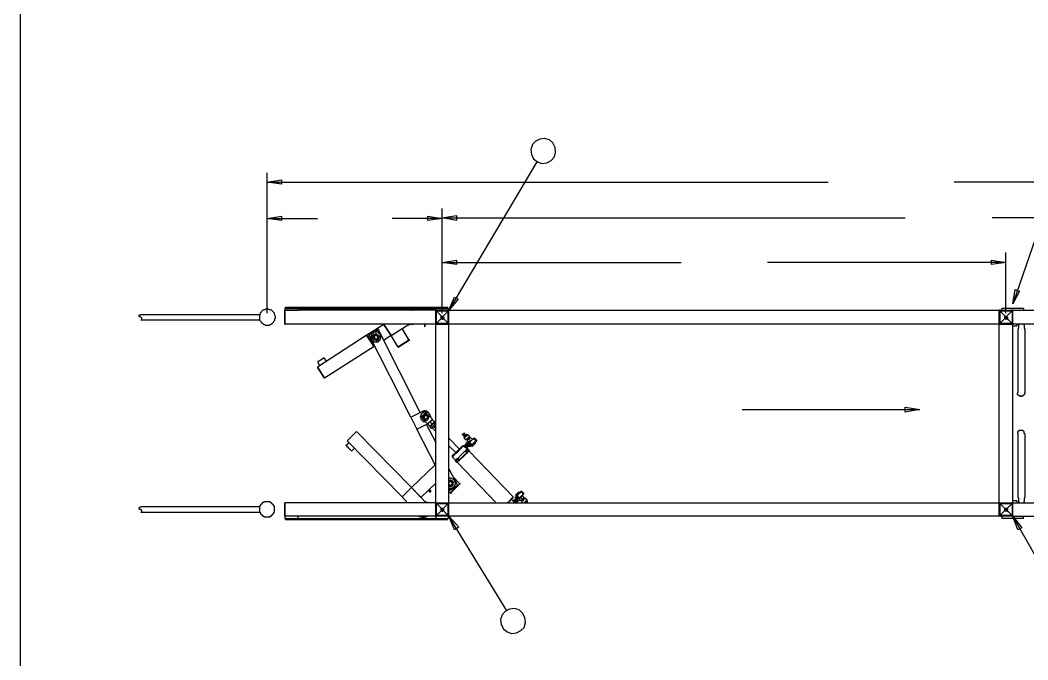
# Model space of a CAD drawing. Extents: x 41 to 1544, y 35 to 1189.
# Drawn here: x 792.2 to 1231.7, y 497.3 to 776.2 of the extents above; entities that cross this region are included whole.
import ezdxf

# ---------------------------------------------------------------- set-up
doc = ezdxf.new("R2010")
doc.units = 0
doc.layers.add('2345-64C-02_Sort_layout', color=7, linetype='CONTINUOUS')

msp = doc.modelspace()

# ---------------------------------------------------------------- linework, layer by layer
at = {"layer": '2345-64C-02_Sort_layout', "color": 7}
for points in [[(792.24, 1188.72), (792.24, 35.04)], [(1017.84, 714.48), (1019.7599, 713.76), (1021.92, 714), (1023.84, 714.96), (1025.28, 716.64), (1025.76, 718.56), (1025.52, 720.72), (1024.5599, 722.64), (1023.12, 724.08), (1020.96, 724.56), (1018.8, 724.32), (1016.88, 723.36), (1015.68, 721.92), (1014.96, 719.76), (1015.2, 717.6), (1016.16, 715.68), (1017.84, 714.48)], [(1017.6, 714.48), (979.2, 649.68), (981.6, 655.44), (983.28, 654.48), (979.2, 649.68)], [(1246.3199, 714), (1225.2, 652.56), (1226.16, 658.8), (1228.08, 658.08), (1225.2, 652.56)], [(900, 648.48), (900, 709.68)], [(900, 705.6), (906.24, 706.56), (906.24, 704.64), (900, 705.6)], [(900, 705.6), (1144.5601, 705.6)], [(1457.52, 705.6), (1199.52, 705.6)], [(900, 648.48), (900, 693.84)], [(900, 689.76), (906.24, 690.72), (906.24, 688.8), (900, 689.76)], [(976.32, 689.76), (970.08, 688.8), (970.08, 690.72), (976.32, 689.76)], [(976.32, 648.48), (976.32, 694.08)], [(976.32, 648.48), (976.32, 693.84)], [(976.32, 690), (982.56, 690.96), (982.56, 688.8), (976.32, 690)], [(976.32, 690), (1178.16, 690)], [(1417.92, 690), (1216.08, 690)], [(900, 689.76), (921.84, 689.76)], [(976.32, 689.76), (954.48, 689.76)], [(976.32, 648.48), (976.32, 674.88)], [(1222.08, 648.48), (1222.08, 674.88)], [(976.32, 670.56), (982.56, 671.52), (982.56, 669.6), (976.32, 670.56)], [(976.32, 670.56), (1080.48, 670.56)], [(1222.08, 670.56), (1118.16, 670.56)], [(1222.08, 670.56), (1215.84, 669.6), (1215.84, 671.52), (1222.08, 670.56)], [(913.44, 650.4), (907.68, 650.4), (907.68, 649.68)], [(907.92, 650.4), (907.92, 651.12), (978.72, 651.12)], [(913.44, 650.4), (978.72, 650.4)], [(913.44, 649.68), (913.44, 650.4)], [(959.28, 649.68), (959.28, 649.92), (959.52, 649.92), (959.52, 650.16), (960.24, 650.16), (960.24, 650.4), (961.92, 650.4), (961.92, 650.16), (962.64, 650.16), (962.64, 649.92), (962.88, 649.92), (963.12, 649.68)], [(973.68, 649.68), (973.68, 650.4)], [(978.96, 650.4), (973.68, 650.4)], [(978.72, 650.4), (978.72, 651.12)], [(978.96, 650.4), (978.96, 649.68)], [(1229.76, 650.4), (1220.4, 650.4)], [(1220.4, 649.68), (1220.4, 650.4)], [(1229.76, 650.4), (1229.76, 649.68)], [(844.8, 645.6), (845.04, 645.6), (845.28, 645.84), (845.28, 646.32), (845.04, 646.56), (844.8, 646.56), (844.56, 646.8), (844.32, 646.8), (844.08, 647.04), (844.08, 647.52), (844.32, 647.76), (844.8, 647.76)], [(896.64, 647.76), (844.8, 647.76)], [(900, 650.16), (899.28, 650.16), (899.04, 649.92), (898.8, 649.92), (898.32, 649.68), (898.08, 649.68), (896.88, 648.48), (896.88, 648), (896.64, 647.76), (896.64, 645.36), (897.36, 644.64), (897.36, 644.4), (897.6, 644.16), (898.08, 643.92), (898.32, 643.68), (898.56, 643.44), (898.8, 643.44), (899.28, 643.2), (900.96, 643.2), (901.2, 643.44), (901.44, 643.44), (901.68, 643.68), (902.16, 643.92), (902.88, 644.64), (902.88, 644.88), (903.36, 645.36), (903.36, 646.08), (903.6, 646.32), (903.6, 647.04), (903.36, 647.52), (903.36, 647.76), (903.12, 648), (903.12, 648.48), (901.92, 649.68), (901.68, 649.68), (901.44, 649.92), (900.96, 649.92), (900.72, 650.16), (900, 650.16)], [(973.44, 649.68), (907.68, 649.68)], [(973.44, 643.68), (907.68, 643.68), (907.68, 649.68)], [(907.68, 649.68), (913.44, 649.68)], [(907.68, 649.2), (907.68, 649.68)], [(907.68, 649.2), (907.68, 644.16)], [(907.68, 649.2), (907.68, 644.16)], [(960.24, 649.68), (961.2, 650.16)], [(962.64, 649.68), (961.2, 650.16)], [(962.64, 649.68), (962.88, 649.68)], [(973.68, 649.68), (973.68, 649.44), (973.44, 649.44), (973.44, 649.2)], [(973.44, 643.68), (973.44, 649.68)], [(973.44, 649.68), (979.2, 643.68)], [(973.44, 643.68), (979.2, 649.68)], [(973.44, 649.2), (973.44, 644.16)], [(973.68, 649.68), (978.96, 649.68)], [(973.68, 649.68), (973.92, 649.68)], [(973.68, 649.44), (978.96, 649.44)], [(973.68, 649.44), (973.68, 649.2), (973.68, 644.16), (973.68, 643.92)], [(977.04, 647.28), (975.36, 645.6)], [(975.6, 647.28), (977.28, 645.6)], [(975.6, 646.56), (977.28, 646.56)], [(976.32, 647.28), (976.32, 645.6)], [(979.2, 649.2), (979.2, 649.44), (978.96, 649.68)], [(978.96, 649.2), (978.96, 649.44)], [(978.96, 643.92), (978.96, 644.16), (978.96, 649.2)], [(979.2, 649.68), (1219.2, 649.68)], [(979.2, 649.2), (979.2, 649.68)], [(979.2, 644.16), (979.2, 649.2)], [(979.2, 644.16), (979.2, 649.2)], [(1219.2, 649.68), (1219.2, 649.2)], [(1219.6801, 649.68), (1219.4399, 649.68), (1219.2, 649.68), (1219.2, 649.44), (1219.2, 649.2)], [(1219.2, 649.68), (1225.2, 643.68)], [(1219.2, 643.68), (1225.2, 649.68)], [(1219.2, 644.16), (1219.2, 649.2)], [(1219.2, 649.2), (1219.2, 644.16)], [(1219.6801, 649.44), (1219.4399, 649.44), (1219.4399, 649.2), (1219.4399, 644.16), (1219.4399, 643.92), (1219.6799, 643.92)], [(1219.6801, 649.68), (1224.72, 649.68)], [(1219.6801, 649.44), (1224.72, 649.44)], [(1222.8, 647.28), (1221.12, 645.6)], [(1221.36, 647.28), (1223.04, 645.6)], [(1221.36, 646.56), (1223.04, 646.56)], [(1222.08, 647.28), (1222.08, 645.6)], [(1225.2, 649.2), (1224.96, 649.44), (1224.96, 649.68), (1224.72, 649.68)], [(1224.72, 649.68), (1225.2, 649.68)], [(1224.96, 649.2), (1224.96, 649.44), (1224.72, 649.44)], [(1224.72, 643.92), (1224.96, 643.92), (1224.96, 644.16), (1224.96, 649.2)], [(1225.2, 649.68), (1415.04, 649.68), (1415.0399, 649.2)], [(1225.2, 649.2), (1225.2, 649.68)], [(1225.2, 644.16), (1225.2, 649.2)], [(1225.2, 644.16), (1225.2, 649.2)], [(844.8, 645.6), (896.64, 645.6)], [(907.68, 643.68), (907.68, 644.16)], [(907.68, 643.68), (907.92, 643.68)], [(950.88, 643.44), (943.44, 638.88)], [(950.88, 643.44), (951.12, 643.68)], [(950.88, 643.44), (954, 638.64)], [(954, 638.64), (950.88, 643.44)], [(954, 638.64), (961.92, 643.68)], [(954, 638.64), (958.8, 641.76)], [(961.92, 636.72), (958.8, 641.76)], [(963.12, 643.68), (962.64, 643.68), (962.64, 643.44), (961.68, 643.44), (961.68, 643.2), (961.2, 643.2)], [(961.2, 643.2), (961.44, 643.2)], [(962.88, 643.68), (963.12, 643.44)], [(963.12, 643.68), (963.36, 643.68)], [(963.12, 643.68), (963.36, 643.68)], [(963.12, 643.68), (963.36, 643.68)], [(963.12, 643.44), (963.12, 643.68)], [(963.36, 643.68), (963.6, 643.68)], [(968.64, 643.68), (968.64, 643.2)], [(968.64, 643.2), (968.64, 642.72)], [(968.88, 642.72), (968.88, 642.96), (968.64, 642.96), (968.64, 642.72), (968.88, 642.48), (968.88, 642.72)], [(968.88, 643.2), (968.88, 643.68)], [(968.88, 642.72), (968.88, 643.2)], [(973.44, 644.16), (973.44, 643.92), (973.68, 643.92), (973.68, 643.68)], [(973.44, 643.68), (979.2, 643.68)], [(973.44, 565.68), (973.44, 643.68)], [(978.96, 643.92), (973.68, 643.92)], [(978.96, 643.68), (973.68, 643.68)], [(978.96, 643.68), (979.2, 643.92), (979.2, 644.16)], [(1219.2, 643.68), (979.2, 643.68), (979.2, 644.16)], [(979.2, 565.68), (979.2, 643.68)], [(1219.2, 644.16), (1219.2, 643.68)], [(1219.2, 644.16), (1219.2, 643.92), (1219.4399, 643.92), (1219.6799, 643.68)], [(1219.2, 643.68), (1225.2, 643.68)], [(1219.2, 565.68), (1219.2, 643.68)], [(1224.72, 643.92), (1219.6801, 643.92)], [(1224.72, 643.68), (1219.6801, 643.68)], [(1224.72, 643.68), (1224.72, 643.92), (1224.96, 643.92), (1224.96, 644.16), (1225.2, 644.16)], [(1368.48, 643.68), (1225.2, 643.68), (1225.2, 644.16)], [(1225.2, 565.68), (1225.2, 643.68)], [(1225.2, 642.96), (1226.88, 642.96)], [(1226.88, 643.68), (1226.88, 642.96)], [(1227.84, 643.68), (1227.6, 642.96), (1227.6, 642), (1227.36, 641.04), (1227.36, 640.08)], [(1230.48, 640.08), (1230.48, 641.04), (1230.24, 642), (1230.24, 642.96), (1230, 643.68)], [(943.2, 638.64), (921.84, 624.96)], [(943.2, 638.64), (943.44, 638.88)], [(943.44, 638.4), (943.44, 638.64), (943.2, 638.64)], [(946.8, 634.08), (946.56, 633.84), (943.44, 638.88)], [(943.44, 638.4), (946.32, 634.08)], [(943.68, 638.64), (946.32, 634.08)], [(944.4, 638.88), (944.16, 639.12)], [(944.4, 639.12), (944.16, 639.12)], [(944.4, 639.36), (948.24, 641.28)], [(944.4, 639.12), (948.24, 641.04)], [(944.4, 639.12), (944.4, 639.36)], [(944.4, 639.12), (944.64, 639.12)], [(944.4, 639.12), (944.4, 638.88)], [(962.64, 603.12), (944.4, 638.88)], [(948.24, 641.04), (944.64, 639.12)], [(945.36, 637.92), (945.36, 636.96), (945.6, 636.96), (945.6, 636.72), (945.84, 636.72), (945.84, 636.48), (946.08, 636.48), (946.08, 636.24), (946.32, 636.24), (946.32, 636), (947.28, 636), (947.52, 635.76), (947.52, 636), (948.48, 636), (948.48, 636.24), (948.72, 636.24), (948.72, 636.48), (948.96, 636.48), (948.96, 636.72), (949.2, 636.72), (949.2, 636.96), (949.44, 636.96), (949.44, 637.92), (949.68, 637.92), (949.44, 638.16), (949.44, 639.12), (949.2, 639.12), (949.2, 639.36), (948.96, 639.36), (948.96, 639.6), (948.72, 639.6), (948.72, 639.84), (948.48, 639.84), (948.48, 640.08), (946.32, 640.08), (946.32, 639.84), (946.08, 639.84), (946.08, 639.6), (945.84, 639.6), (945.84, 639.36), (945.6, 639.36), (945.6, 639.12), (945.36, 639.12), (945.36, 637.92)], [(946.08, 637.92), (946.08, 638.88), (946.32, 638.88), (946.32, 639.12), (946.56, 639.12), (946.56, 639.36)], [(946.8, 639.12), (946.56, 638.88), (946.08, 638.64)], [(946.08, 637.92), (946.08, 637.92), (946.08, 638.16), (946.08, 638.4), (946.08, 638.64)], [(946.08, 637.92), (946.08, 637.2), (946.32, 637.2), (946.32, 636.96), (946.56, 636.96), (946.56, 636.72)], [(946.08, 637.2), (946.08, 637.44), (946.08, 637.68), (946.08, 637.92)], [(946.8, 636.72), (946.56, 636.96), (946.08, 637.2)], [(946.8, 637.44), (947.04, 637.2), (947.7599, 637.2), (948.24, 637.68), (948.24, 638.16), (947.7599, 638.64), (947.04, 638.64), (946.8, 638.4), (946.8, 637.92), (946.8, 637.92), (946.8, 637.68), (946.8, 637.44), (946.56, 637.68), (946.56, 638.4), (946.8, 638.4), (946.8, 638.64), (947.04, 638.64), (947.28, 638.88), (947.7599, 638.88), (947.7599, 638.64), (948, 638.64), (948.24, 638.4), (948.24, 637.44), (948, 637.2), (947.7599, 637.2), (947.52, 636.96), (947.28, 636.96), (947.04, 637.2), (946.8, 637.44)], [(946.8, 639.12), (947.28, 639.12), (947.52, 639.36), (947.52, 639.12), (948, 639.12), (948.24, 638.88), (948.48, 638.88), (948.48, 638.64), (948.72, 638.4), (948.72, 637.92), (948.48, 637.92), (948.48, 637.44), (948, 636.96), (947.7599, 636.96)], [(947.52, 639.36), (947.28, 639.36), (946.8, 639.12)], [(947.52, 639.36), (947.7599, 639.36), (948, 639.12)], [(948, 639.12), (948.48, 638.88), (948.72, 638.64)], [(948, 636.72), (948.48, 636.96), (948.72, 637.2)], [(948.24, 641.28), (948.24, 641.28)], [(948.48, 641.28), (948.24, 641.28)], [(948.48, 641.28), (948.48, 641.04), (948.24, 641.04)], [(948.48, 641.04), (966.72, 605.04)], [(948.72, 637.92), (948.72, 638.16), (948.72, 638.4), (948.72, 638.64)], [(948.72, 637.2), (948.72, 637.44), (948.72, 637.68), (948.72, 637.92)], [(954, 638.64), (950.64, 636.48)], [(957.12, 633.6), (954, 638.64)], [(1227.36, 640.32), (1227.36, 639.84)], [(1227.36, 640.08), (1227.36, 622.08)], [(1230.48, 639.84), (1230.48, 640.32)], [(1230.48, 622.08), (1230.48, 640.08)], [(946.56, 633.84), (924.96, 620.16), (921.84, 624.96)], [(946.56, 633.84), (946.32, 633.84), (946.32, 634.08)], [(946.56, 633.84), (946.8, 633.84)], [(948, 636.72), (946.8, 636.72)], [(947.52, 636.48), (947.28, 636.48), (946.8, 636.72)], [(947.52, 636.48), (947.7599, 636.48), (948, 636.72)], [(957.12, 633.6), (961.92, 636.72)], [(957.36, 633.84), (957.36, 633.6), (957.12, 633.6)], [(957.12, 633.6), (957.36, 633.6)], [(961.92, 636.72), (962.16, 636.72), (961.92, 636.72), (961.92, 636.48), (957.36, 633.84)], [(961.68, 636.72), (957.36, 633.84)], [(922.08, 627.36), (922.32, 627.36), (922.32, 627.6), (922.8, 627.6), (922.8, 627.84), (923.04, 627.84), (923.28, 628.08), (923.52, 628.08), (923.52, 628.32), (923.76, 628.32), (924, 628.56), (924.24, 628.56), (924.24, 628.8), (924.48, 628.8)], [(924.96, 628.8), (924.72, 628.8), (924.72, 629.04), (924.72, 628.8), (924.48, 628.8)], [(925.68, 627.6), (924.96, 628.8)], [(921.84, 624.96), (924.96, 620.16)], [(922.08, 627.36), (922.08, 626.88)], [(922.08, 626.88), (922.8, 625.68)], [(1227.36, 622.08), (1227.36, 613.68)], [(1230.48, 613.68), (1230.48, 622.08)], [(1230.48, 613.68), (1230.24, 613.68), (1230.24, 612.96), (1230, 612.96), (1230, 612.72), (1229.76, 612.72), (1229.76, 612.48), (1229.52, 612.48), (1229.52, 612.24), (1228.7999, 612.24), (1228.7999, 612), (1228.5599, 612.24), (1227.84, 612.24), (1227.84, 612.48), (1227.6, 612.48), (1227.6, 612.72), (1227.36, 612.72), (1227.36, 612.96), (1227.12, 612.96), (1227.12, 613.68)], [(1107.12, 606.48), (1119.84, 606.48), (1184.64, 606.48), (1178.16, 605.28), (1178.16, 607.44), (1184.64, 606.48)], [(962.64, 603.12), (968.4, 606)], [(962.64, 603.12), (965.28, 597.84)], [(971.28, 602.88), (971.28, 603.36), (971.04, 603.6), (971.04, 604.32), (970.8, 604.32), (970.8, 604.56), (970.56, 604.56), (970.56, 604.8), (970.32, 604.8), (970.32, 605.04), (970.08, 605.04), (970.08, 605.28), (969.36, 605.28), (969.12, 605.52), (968.88, 605.52), (968.64, 605.28), (967.92, 605.28), (967.92, 605.04), (967.68, 605.04), (967.68, 604.8), (967.44, 604.8), (967.44, 604.56), (967.2, 604.56), (967.2, 604.32), (966.96, 604.32), (966.96, 603.36), (966.72, 603.36), (966.72, 603.12)], [(966.96, 603.12), (966.96, 602.16), (967.2, 602.16), (967.2, 601.92), (967.44, 601.92), (967.44, 601.68), (967.68, 601.68), (967.68, 601.44), (967.92, 601.44), (967.92, 601.2), (968.88, 601.2), (969.12, 600.96)], [(967.68, 603.84), (967.2, 603.36), (967.2, 602.88)], [(967.92, 602.4), (967.2, 602.88)], [(968.88, 604.8), (967.92, 603.84)], [(967.92, 603.12), (967.92, 603.84), (968.16, 604.08), (968.4, 604.08), (968.4, 604.32), (969.6, 604.32), (969.84, 604.08), (970.08, 603.84), (970.08, 603.6), (970.08, 603.36), (970.32, 603.12), (970.08, 603.12), (970.08, 602.64), (969.6, 602.16)], [(968.4, 604.08), (968.16, 604.08), (967.92, 603.84)], [(967.92, 603.12), (967.92, 603.36), (967.92, 603.6), (967.92, 603.84)], [(967.92, 603.12), (967.92, 602.88), (967.92, 602.64), (968.16, 602.4), (968.4, 602.16)], [(967.92, 602.4), (967.92, 602.64), (967.92, 602.88), (967.92, 603.12)], [(968.4, 601.92), (968.16, 602.16), (967.92, 602.4)], [(969.84, 600.24), (967.92, 602.16)], [(969.84, 603.36), (969.36, 603.84), (968.88, 603.84), (968.4, 603.36), (968.4, 602.64), (968.64, 602.64), (968.64, 602.4), (969.6, 602.4), (969.84, 602.64), (969.84, 602.88), (969.84, 603.12), (969.84, 603.36), (970.08, 603.12), (970.08, 602.88), (969.84, 602.88), (969.84, 602.4), (969.6, 602.4), (969.6, 602.16), (968.88, 602.16), (968.64, 602.4), (968.4, 602.4), (968.4, 602.64), (968.16, 602.88), (968.16, 603.12), (968.4, 603.36), (968.4, 603.6), (968.64, 603.84), (969.12, 603.84), (969.36, 603.84), (969.6, 603.84), (969.6, 603.6), (969.84, 603.6), (969.84, 603.36)], [(969.84, 605.52), (968.4, 606)], [(969.12, 604.56), (968.88, 604.32), (968.64, 604.32), (968.4, 604.08)], [(969.36, 604.8), (969.12, 605.04), (968.88, 605.04), (968.88, 604.8)], [(969.12, 604.56), (969.36, 604.32), (969.6, 604.32), (969.84, 604.08)], [(969.36, 604.8), (970.32, 603.84), (972, 602.16)], [(969.84, 605.52), (970.08, 605.04)], [(969.84, 604.08), (970.08, 604.08), (970.32, 603.84)], [(969.84, 601.92), (970.08, 602.16), (970.32, 602.4)], [(970.32, 603.12), (970.32, 603.36), (970.32, 603.6), (970.32, 603.84)], [(970.32, 602.4), (970.32, 602.64), (970.32, 602.88), (970.32, 603.12)], [(971.76, 602.16), (971.7599, 602.16), (972, 601.92)], [(971.76, 601.92), (972, 602.16)], [(965.28, 597.84), (969.84, 600.24), (970.08, 600.24)], [(973.44, 581.76), (965.28, 597.84)], [(969.84, 601.92), (969.6, 601.92), (969.36, 601.68), (968.88, 601.68), (968.64, 601.92), (968.4, 601.92)], [(969.12, 601.44), (968.88, 601.68), (968.64, 601.92), (968.4, 601.92)], [(969.12, 601.44), (969.36, 601.68), (969.6, 601.92), (969.84, 601.92)], [(969.36, 600), (973.44, 592.08)], [(969.84, 600.24), (970.08, 600.24)], [(970.56, 600.72), (970.32, 600.48), (970.08, 600)], [(970.56, 600.72), (970.32, 600.72), (970.32, 600.48), (970.08, 600.48), (970.08, 600.24)], [(971.76, 600.24), (971.7599, 600), (971.52, 599.52), (971.28, 599.28), (970.8, 599.28), (970.08, 600)], [(970.08, 600.24), (970.08, 600.24), (970.08, 600)], [(971.04, 600.96), (971.28, 601.2), (971.28, 601.44), (971.52, 601.68), (970.56, 600.72)], [(971.04, 600.96), (970.8, 600.96), (970.56, 600.72)], [(971.04, 599.04), (971.04, 599.28), (970.8, 599.28)], [(971.76, 600.24), (971.04, 600.96)], [(971.04, 599.04), (971.04, 599.28), (971.28, 599.28), (971.52, 599.52)], [(971.52, 598.32), (971.04, 598.8), (971.04, 599.04), (971.04, 599.28), (971.28, 599.28)], [(971.28, 599.28), (971.04, 599.28), (971.04, 599.04)], [(971.04, 599.04), (971.04, 598.8)], [(972, 600), (971.7599, 600), (971.7599, 599.76), (971.52, 599.76), (971.52, 599.52), (971.28, 599.28)], [(971.28, 599.28), (971.28, 599.28), (971.52, 599.28)], [(971.52, 601.68), (971.7599, 601.68), (972, 601.92)], [(971.76, 601.92), (971.52, 601.68)], [(971.52, 599.52), (971.52, 599.76), (971.7599, 599.76), (971.7599, 600), (972, 600), (972, 600.24), (972.24, 600.24), (972.24, 600.48), (972.48, 600.48)], [(972, 598.8), (971.52, 599.28), (971.7599, 599.52), (971.7599, 599.76), (972, 600)], [(971.52, 598.32), (971.7599, 598.32), (971.7599, 598.56), (972, 598.56)], [(971.52, 598.32), (971.76, 598.32)], [(971.76, 598.32), (971.7599, 598.32), (971.7599, 598.56), (972, 598.56)], [(971.76, 600.24), (972.24, 600.24), (972.48, 600.48)], [(972.72, 601.2), (972, 601.92)], [(972.72, 600.72), (972.48, 600.48), (972.24, 600.48), (972.24, 600.24), (972, 600.24), (972, 600)], [(972, 600), (972.24, 600.24), (972.48, 600.24), (972.72, 600.48)], [(973.44, 599.76), (973.2, 599.76), (973.2, 599.52), (972.96, 599.52), (972.96, 599.28), (972.72, 599.04), (972.48, 599.04), (972.48, 598.8), (972.24, 598.8), (972.24, 598.56), (972, 598.56), (972, 598.32)], [(972, 598.8), (972.24, 599.04), (972.48, 599.04), (972.72, 599.28)], [(972, 598.56), (972.24, 598.8), (972.24, 599.04), (972.48, 599.04), (972.48, 599.28), (972.72, 599.28)], [(972, 598.56), (972, 598.8)], [(972, 598.56), (972, 598.32)], [(972, 598.32), (973.44, 596.88)], [(972.48, 600.48), (972.72, 600.72), (972.72, 601.2)], [(972.48, 600.48), (972.96, 600.96)], [(972.96, 600.96), (972.96, 600.96), (972.72, 601.2)], [(973.2, 600.96), (972.96, 600.96), (972.72, 600.72)], [(972.96, 600.96), (972.96, 600.96), (972.72, 600.72)], [(972.72, 600.72), (972.72, 600.48)], [(973.44, 600), (973.2, 600), (972.72, 600.48)], [(972.72, 599.28), (972.72, 599.28), (972.96, 599.52), (972.96, 599.76), (973.2, 600)], [(972.72, 599.28), (973.44, 600)], [(972.72, 599.28), (972.72, 598.8), (972.96, 598.56), (973.2, 598.56), (973.2, 598.8), (973.44, 599.04), (973.2, 599.04), (973.2, 599.28), (972.72, 599.28)], [(973.2, 600.96), (972.96, 600.96)], [(973.44, 600.72), (973.2, 600.96)], [(958.8, 568.32), (934.8, 592.8), (938.88, 596.88)], [(938.88, 596.88), (934.8, 592.8)], [(962.88, 572.4), (938.88, 596.88)], [(983.76, 589.2), (979.2, 594)], [(985.2, 595.44), (985.2, 595.68), (985.44, 595.68), (985.44, 595.92), (985.68, 595.92), (985.68, 596.16), (985.92, 596.16)], [(985.2, 595.44), (985.44, 595.44)], [(985.44, 595.44), (985.68, 595.44), (985.68, 595.68), (985.92, 595.68), (985.92, 595.92), (986.16, 595.92)], [(985.44, 595.44), (985.92, 594.96)], [(985.68, 594.72), (985.92, 594.72), (985.92, 594.96), (986.16, 594.96), (986.16, 595.2), (986.4, 595.2), (986.4, 595.44), (986.64, 595.44), (986.64, 595.68), (986.88, 595.68)], [(985.68, 594.72), (985.92, 594.48)], [(986.16, 594.72), (985.68, 594.24)], [(985.68, 594.24), (985.92, 594)], [(986.16, 595.92), (985.92, 596.16)], [(986.4, 595.44), (985.92, 595.92)], [(985.92, 594), (986.88, 594.96), (987.12, 594.96), (987.12, 595.2), (987.36, 595.2), (987.36, 595.44), (987.6, 595.44)], [(985.92, 594), (986.64, 593.04)], [(986.16, 594.72), (986.88, 595.2), (987.12, 594.96)], [(986.16, 594.72), (986.4, 594.24)], [(986.64, 593.04), (986.64, 593.28), (986.88, 593.28), (986.88, 593.52), (987.12, 593.52), (987.12, 593.76), (987.36, 593.76), (988.08, 594.48), (988.08, 594.72), (988.32, 594.72)], [(986.88, 595.44), (986.88, 595.68)], [(986.88, 595.2), (987.12, 595.68)], [(986.88, 593.28), (987.12, 593.28), (987.36, 593.04)], [(987.12, 595.68), (987.36, 595.44)], [(987.6, 593.76), (987.12, 593.28)], [(987.12, 592.8), (987.84, 593.52)], [(988.32, 594.72), (987.6, 595.44)], [(988.08, 594.24), (987.6, 593.76)], [(987.84, 593.52), (988.56, 594.24)], [(987.84, 593.52), (988.8, 592.56)], [(988.08, 594.24), (988.08, 594.48)], [(988.32, 594), (988.08, 594.24)], [(990, 593.76), (990.96, 592.8), (990.96, 592.56), (990.72, 592.56), (990.72, 592.32), (990.48, 592.32), (990.24, 592.08), (990.24, 591.84), (990, 591.84), (989.52, 591.36), (989.52, 591.12), (989.28, 591.12), (988.32, 592.08), (988.32, 592.32), (988.56, 592.56), (988.8, 592.56), (989.52, 593.28), (989.52, 593.52), (989.7599, 593.52), (989.7599, 593.76), (990, 593.76)], [(988.56, 594.24), (989.52, 593.28)], [(990.24, 594), (990, 593.76)], [(991.2, 593.04), (990.24, 594)], [(1227.36, 595.92), (1227.36, 596.88), (1227.6, 596.88), (1227.6, 597.12), (1227.84, 597.12), (1227.84, 597.36), (1228.7999, 597.36)], [(1227.36, 595.92), (1227.36, 587.28)], [(1228.8, 597.36), (1229.52, 597.36), (1229.52, 597.12), (1229.76, 597.12), (1229.76, 596.88), (1230, 596.88), (1230, 596.16), (1230.24, 595.92)], [(1230.48, 587.28), (1230.48, 595.92)], [(934.56, 590.88), (934.32, 590.88), (934.56, 590.64)], [(935.52, 592.08), (934.56, 590.88)], [(936.48, 588.48), (936.48, 588.72), (936.24, 588.72), (936.24, 588.96), (936, 588.96), (936, 589.2), (935.7599, 589.2), (935.52, 589.44), (935.52, 589.68), (935.28, 589.68), (935.28, 589.92), (935.04, 589.92), (934.8, 590.16), (934.8, 590.4), (934.56, 590.4), (934.56, 590.64)], [(936.96, 588.48), (937.92, 589.44)], [(979.2, 590.64), (982.08, 587.76)], [(985.68, 590.64), (985.68, 590.4), (985.44, 590.4), (985.44, 590.16), (985.2, 590.16), (982.32, 587.28), (982.08, 587.28), (981.6, 586.8), (981.6, 586.56), (981.36, 586.56), (981.12, 586.32), (981.12, 586.08), (980.88, 586.08), (980.88, 585.84), (980.64, 585.84)], [(983.04, 588.48), (984, 589.44), (984.24, 589.44), (984.24, 589.68), (984.72, 590.16), (984.96, 590.16), (984.96, 590.4), (985.2, 590.4), (985.2, 590.64), (985.44, 590.64)], [(984.72, 586.8), (987.12, 589.2), (987.36, 589.2), (987.36, 589.44)], [(985.68, 590.64), (985.44, 590.64)], [(985.68, 590.64), (985.92, 590.4), (985.92, 590.16), (986.16, 590.16), (986.88, 589.44)], [(986.4, 591.12), (985.92, 590.64)], [(986.64, 590.88), (986.16, 590.4), (985.92, 590.64)], [(986.16, 590.4), (985.92, 590.4)], [(986.64, 589.92), (986.16, 590.4)], [(986.64, 591.36), (986.4, 590.88)], [(986.64, 590.88), (986.4, 591.12)], [(987.6, 592.32), (986.64, 591.6), (986.88, 591.6), (986.88, 591.36), (987.12, 591.12)], [(986.88, 591.36), (986.64, 591.36)], [(986.64, 591.36), (987.6, 590.4)], [(987.12, 590.16), (986.64, 590.88)], [(987.12, 590.16), (986.64, 589.92)], [(986.64, 589.92), (986.88, 589.68)], [(986.64, 589.68), (986.88, 589.68)], [(987.36, 589.92), (986.88, 589.68)], [(987.12, 589.2), (986.88, 589.44)], [(987.36, 589.44), (987.36, 589.2), (987.12, 588.96), (986.88, 588.96)], [(987.36, 588.72), (987.12, 588.96), (986.88, 588.96), (986.88, 588.72)], [(987.36, 588.72), (987.12, 588.96), (986.88, 588.96)], [(986.88, 588.72), (986.88, 588.96)], [(988.32, 592.32), (987.6, 592.32), (987.12, 592.8)], [(987.84, 590.4), (987.12, 591.12)], [(987.12, 590.16), (987.36, 589.92)], [(987.36, 590.16), (987.6, 590.4), (987.84, 590.4)], [(987.36, 589.44), (987.6, 589.44)], [(988.08, 588.72), (987.36, 589.44)], [(987.6, 591.36), (987.6, 591.6), (987.84, 591.6), (987.84, 591.84)], [(987.6, 591.36), (988.32, 590.64)], [(987.84, 591.6), (987.84, 591.84), (988.08, 591.84), (988.08, 592.08), (988.32, 592.08)], [(987.84, 591.6), (988.8, 590.64)], [(987.84, 590.4), (988.32, 590.64)], [(988.08, 590.4), (988.32, 590.16)], [(988.8, 590.64), (988.32, 590.16)], [(989.28, 591.12), (989.28, 590.88), (989.04, 590.88), (988.8, 590.64)], [(988.8, 590.64), (989.04, 590.64)], [(989.52, 590.88), (989.28, 590.64), (989.04, 590.64)], [(989.28, 590.64), (989.04, 590.88)], [(989.04, 590.64), (989.52, 590.4)], [(989.52, 590.88), (989.28, 591.12)], [(990.96, 591.84), (990.24, 591.12), (989.52, 590.4)], [(990.24, 591.12), (989.76, 591.6)], [(990.96, 591.84), (990.48, 592.08)], [(991.44, 592.8), (991.2, 592.56), (990.96, 592.32), (990.72, 592.56)], [(991.2, 593.04), (991.2, 593.04), (991.2, 592.8), (990.96, 592.8)], [(991.2, 592.56), (990.96, 592.8)], [(991.44, 592.8), (991.2, 592.8)], [(936.48, 588.48), (936.96, 588.48)], [(980.64, 586.32), (980.88, 586.32), (980.88, 586.56), (981.12, 586.56), (981.12, 586.8), (981.36, 586.8), (981.6, 587.04), (981.6, 587.28), (981.84, 587.28), (983.04, 588.48)], [(980.64, 586.32), (980.64, 585.84)], [(980.64, 585.84), (982.08, 584.4)], [(981.84, 584.16), (982.08, 584.16), (982.08, 584.4), (982.32, 584.4), (982.32, 584.64), (982.56, 584.64), (982.56, 584.88), (982.8, 585.12), (983.04, 585.12), (984.72, 586.8), (983.04, 585.12), (982.8, 585.12)], [(982.32, 584.64), (982.32, 584.4), (982.08, 584.4), (982.08, 584.16), (981.84, 584.16)], [(982.8, 583.92), (982.56, 583.92), (982.56, 584.16), (982.56, 584.4), (982.32, 584.4), (982.56, 584.64)], [(982.56, 584.16), (982.32, 584.4), (982.32, 584.64), (982.56, 584.64)], [(982.56, 584.64), (982.56, 584.88), (982.8, 584.88)], [(983.04, 584.64), (982.56, 584.64)], [(985.44, 585.84), (984.48, 584.88), (984.24, 584.88), (983.52, 584.16), (983.52, 583.92), (983.28, 583.92), (982.8, 583.44)], [(982.8, 585.12), (982.8, 584.88)], [(982.8, 585.12), (983.52, 584.88), (983.28, 584.64)], [(983.28, 584.64), (983.04, 584.64), (982.8, 584.88)], [(983.04, 584.64), (983.28, 584.4)], [(983.28, 584.64), (983.28, 584.4)], [(983.52, 584.4), (983.7599, 584.4), (985.44, 586.08)], [(983.52, 584.4), (983.52, 584.88)], [(986.4, 588.48), (986.4, 588.24), (986.16, 588), (985.92, 588), (984.72, 586.8)], [(988.08, 588.48), (988.08, 588.24), (987.84, 588.24), (985.44, 585.84)], [(985.44, 586.08), (986.4, 587.04), (986.64, 587.04), (987.12, 587.52), (987.12, 587.76)], [(986.4, 588.48), (986.64, 588.72)], [(986.4, 588.48), (986.64, 588)], [(986.88, 588.48), (986.64, 588.48), (986.64, 588.72)], [(986.64, 588.72), (986.64, 588.72), (986.88, 588.72)], [(986.64, 588), (986.88, 588)], [(987.12, 587.76), (986.64, 588)], [(986.88, 588.48), (986.88, 588.72)], [(986.88, 588), (986.88, 588.24), (986.88, 588.48)], [(987.12, 588), (986.88, 588.24), (986.88, 588.48)], [(986.88, 588), (987.12, 588)], [(987.36, 588.72), (987.6, 588.72), (987.6, 588.48), (987.6, 588), (987.12, 588)], [(987.12, 588), (987.36, 588), (987.36, 587.76)], [(987.12, 587.76), (987.36, 587.76)], [(987.36, 588.72), (987.6, 588.48)], [(987.36, 587.76), (987.36, 588), (987.6, 588)], [(987.6, 588.24), (987.84, 588.24), (987.84, 588.48), (988.08, 588.48), (988.08, 588.72)], [(987.6, 588.48), (987.6, 588.24)], [(987.6, 588), (987.6, 588.24)], [(988.08, 588.48), (988.08, 588.72)], [(1007.28, 568.32), (988.08, 588.24)], [(1227.36, 587.28), (1227.36, 569.52)], [(1230.48, 569.52), (1230.48, 587.28)], [(966.96, 568.08), (962.88, 572.4), (973.2, 582.24)], [(979.2, 580.56), (983.04, 573.12)], [(981.84, 584.16), (982.08, 584.16)], [(981.84, 584.16), (982.56, 583.44)], [(982.56, 584.16), (982.8, 583.92)], [(982.56, 583.44), (982.8, 583.44), (983.04, 583.68)], [(982.56, 583.44), (982.8, 583.44)], [(983.28, 584.4), (983.28, 583.92), (982.8, 583.92)], [(982.8, 583.92), (983.04, 583.92), (983.28, 583.92)], [(982.8, 583.44), (999.84, 565.68)], [(983.28, 584.4), (983.28, 584.16), (983.52, 584.16)], [(983.28, 583.92), (983.28, 583.92), (983.28, 584.16), (983.52, 584.16)], [(983.52, 584.4), (983.52, 584.16)], [(979.2, 572.16), (979.44, 572.16), (979.68, 571.92), (979.92, 571.92), (980.16, 572.16), (980.64, 572.16), (980.88, 572.4), (981.12, 572.4), (981.84, 573.12), (981.84, 573.6), (982.08, 573.84), (982.08, 574.56), (981.84, 574.8), (981.84, 575.28), (981.12, 576), (980.88, 576), (980.64, 576.24), (980.4, 576.24), (980.16, 576.48), (979.92, 576.48), (979.68, 576.48), (979.44, 576.24), (979.2, 576.24)], [(979.92, 575.76), (979.68, 575.52), (979.2, 575.28)], [(979.92, 575.76), (980.16, 575.52), (980.4, 575.28), (980.64, 575.28)], [(984, 574.08), (980.88, 577.2)], [(962.88, 572.4), (958.8, 568.32)], [(962.88, 572.4), (969.36, 565.68)], [(966.96, 568.08), (973.44, 574.32)], [(971.04, 571.2), (970.56, 571.68)], [(979.2, 575.28), (979.2, 575.52), (980.4, 575.52), (980.64, 575.28), (981.12, 574.8), (981.12, 574.32), (980.88, 574.32), (980.88, 573.84), (980.4, 573.36)], [(979.2, 573.84), (979.68, 573.36), (979.92, 573.36), (980.16, 573.6), (980.4, 573.6), (980.4, 573.84), (980.64, 573.84), (980.64, 574.56), (980.4, 574.56), (980.4, 574.8), (980.16, 574.8), (980.16, 575.04), (979.68, 575.04), (979.68, 574.8), (979.44, 574.8)], [(979.2, 574.8), (979.44, 575.04), (980.4, 575.04), (980.4, 574.8), (980.64, 574.8), (980.64, 573.6), (980.4, 573.6), (980.4, 573.36), (979.44, 573.36), (979.44, 573.6), (979.2, 573.6)], [(979.44, 574.8), (979.2, 574.56)], [(982.8, 573.12), (979.2, 571.2)], [(982.8, 573.12), (979.2, 571.2)], [(980.64, 573.12), (979.2, 573.12)], [(979.92, 572.64), (979.68, 572.88), (979.2, 573.12)], [(982.8, 572.88), (979.2, 570.96)], [(982.32, 572.64), (979.92, 570), (979.2, 570.72)], [(979.92, 572.64), (980.16, 572.88), (980.4, 573.12), (980.64, 573.12)], [(982.32, 572.64), (979.92, 570.24)], [(982.8, 572.88), (980.16, 570.24)], [(980.64, 575.28), (980.88, 575.04), (981.12, 575.04)], [(980.64, 573.12), (980.88, 573.36), (981.12, 573.36)], [(981.12, 574.32), (981.12, 574.56), (981.12, 574.8), (981.12, 575.04)], [(981.12, 573.36), (981.12, 573.6), (981.12, 573.84), (981.12, 574.32)], [(982.8, 573.12), (983.04, 573.12)], [(983.04, 572.88), (982.8, 572.88)], [(984, 574.08), (984, 573.84), (983.7599, 573.84), (983.04, 573.12)], [(984, 574.08), (983.04, 573.12)], [(983.76, 573.84), (983.04, 573.12)], [(983.04, 572.88), (983.04, 573.12), (983.28, 573.12)], [(984, 574.08), (984.24, 574.08)], [(958.8, 568.32), (961.2, 565.68)], [(970.32, 571.2), (970.56, 570.96)], [(971.28, 570.96), (971.04, 571.2), (970.8, 571.2), (970.8, 570.96), (970.56, 570.96), (970.56, 570.72), (970.8, 570.48), (971.28, 570.48), (971.28, 570.96)], [(970.56, 570.96), (970.56, 570.72), (970.8, 570.72), (970.8, 570.48)], [(971.28, 570.96), (971.04, 570.96), (971.04, 571.2)], [(980.16, 570.24), (980.16, 570), (979.92, 570)], [(979.92, 570), (980.16, 570)], [(1004.4, 565.68), (1004.64, 565.92), (1004.88, 565.92), (1006.32, 567.36), (1006.32, 567.6), (1006.56, 567.6), (1007.28, 568.32)], [(1004.4, 565.68), (1004.64, 565.92), (1004.88, 565.92), (1006.32, 567.36), (1006.32, 567.6), (1006.56, 567.6), (1007.28, 568.32)], [(1004.88, 565.68), (1005.84, 566.64), (1006.08, 566.64), (1006.08, 566.88), (1006.56, 567.36), (1006.8, 567.36), (1006.8, 567.6), (1007.04, 567.84), (1007.28, 567.84), (1007.28, 568.08)], [(1006.56, 567.12), (1008, 565.68)], [(1007.28, 568.08), (1007.28, 568.32)], [(1007.76, 567.12), (1007.28, 566.64)], [(1008, 566.88), (1007.76, 566.4), (1007.28, 566.64)], [(1008, 566.88), (1007.76, 567.12)], [(1008, 568.08), (1008.24, 568.08), (1008.24, 568.32), (1008.48, 568.32), (1008.48, 568.56)], [(1008, 568.08), (1008.24, 567.84)], [(1008.24, 567.36), (1008, 567.12)], [(1008.48, 566.4), (1008, 566.88)], [(1008.24, 569.04), (1008.96, 569.76)], [(1008.24, 569.04), (1008.48, 568.8)], [(1008.48, 568.08), (1008.24, 567.6)], [(1008.96, 566.88), (1008.24, 567.6)], [(1008.24, 567.36), (1008.48, 567.36)], [(1008.24, 567.36), (1008.24, 567.12), (1008.48, 567.12), (1008.48, 566.88), (1008.72, 566.88), (1008.72, 566.64), (1008.96, 566.64), (1008.96, 566.4)], [(1008.48, 568.56), (1008.72, 568.56), (1008.72, 568.8), (1008.96, 568.8)], [(1008.48, 568.8), (1008.48, 568.56)], [(1008.48, 568.8), (1008.72, 568.8), (1008.96, 568.8)], [(1008.48, 568.56), (1009.44, 567.6)], [(1008.48, 568.08), (1009.2, 567.12)], [(1008.72, 568.8), (1008.96, 569.04), (1009.2, 569.04)], [(1010.88, 570.72), (1010.64, 570.72), (1010.64, 570.48), (1010.16, 570), (1009.92, 570), (1009.92, 569.76), (1009.68, 569.52), (1009.44, 569.52), (1009.44, 569.28), (1008.96, 568.8)], [(1008.96, 569.76), (1009.68, 570.48), (1010.16, 570)], [(1008.96, 569.76), (1009.44, 569.28)], [(1008.96, 568.8), (1009.92, 567.84)], [(1008.96, 566.88), (1008.96, 566.64), (1009.2, 566.64), (1009.2, 566.4), (1009.44, 566.4)], [(1009.68, 567.6), (1009.44, 567.36), (1009.2, 567.36), (1009.2, 567.12)], [(1009.92, 567.84), (1009.68, 567.6), (1009.44, 567.6)], [(1009.44, 566.4), (1010.16, 567.12)], [(1009.92, 567.84), (1010.88, 568.8), (1011.12, 568.8), (1011.12, 569.04), (1011.6, 569.52), (1011.84, 569.52)], [(1010.16, 567.12), (1010.16, 568.08)], [(1011.36, 567.36), (1010.64, 566.64), (1010.16, 567.12)], [(1010.4, 570.48), (1010.64, 570.72)], [(1010.4, 570.48), (1010.64, 570.48)], [(1011.36, 567.36), (1010.4, 568.32)], [(1010.64, 570.72), (1010.88, 570.96), (1010.88, 570.72)], [(1010.64, 570.72), (1010.64, 570.48)], [(1010.64, 566.88), (1011.12, 566.64), (1011.12, 566.4)], [(1011.84, 569.76), (1010.88, 570.72)], [(1011.84, 569.52), (1010.88, 570.72)], [(1012.56, 567.84), (1012.56, 567.6), (1012.32, 567.6), (1011.6, 566.88), (1011.6, 566.64), (1011.36, 566.64), (1010.88, 566.16)], [(1012.08, 568.08), (1011.12, 569.04)], [(1011.12, 566.64), (1011.12, 566.88), (1011.36, 566.88), (1012.08, 567.6)], [(1012.08, 568.08), (1011.36, 567.36)], [(1011.84, 569.52), (1011.84, 569.76)], [(1012.08, 567.6), (1011.84, 567.84)], [(1012.32, 567.6), (1012.08, 567.6)], [(1013.28, 566.88), (1013.04, 566.88), (1013.04, 566.64), (1012.8, 566.4), (1012.56, 566.4), (1012.56, 566.16), (1012.32, 566.16), (1012.32, 565.92), (1012.08, 565.92), (1012.08, 565.68)], [(1013.28, 566.88), (1012.56, 567.84)], [(1013.52, 566.64), (1013.28, 566.88)], [(1227.36, 569.76), (1227.36, 569.04)], [(1227.36, 569.52), (1227.36, 568.56), (1227.6, 567.6), (1227.6, 566.64), (1227.84, 565.68)], [(1230, 565.68), (1230.24, 566.64), (1230.24, 567.6), (1230.48, 568.56), (1230.48, 569.52)], [(1230.48, 569.28), (1230.48, 569.76)], [(844.8, 561.6), (845.04, 561.6), (845.04, 561.84), (845.28, 561.84), (845.28, 562.56), (845.04, 562.56), (845.04, 562.8), (844.8, 562.8), (844.32, 562.8), (844.32, 563.04), (844.08, 563.04), (844.08, 563.76), (844.32, 563.76), (844.56, 564), (844.8, 564)], [(896.64, 564), (844.8, 564)], [(900, 566.16), (898.56, 566.16), (898.56, 565.92), (898.08, 565.92), (898.08, 565.68), (897.84, 565.68), (897.84, 565.44), (897.6, 565.44), (897.6, 565.2), (897.36, 565.2), (897.36, 564.96), (897.12, 564.96), (897.12, 564.72), (896.88, 564.72), (896.88, 564.24), (896.64, 564.24), (896.64, 563.04), (896.64, 562.8), (896.64, 561.6), (896.88, 561.6), (896.88, 561.12), (897.12, 561.12), (897.12, 560.88), (897.36, 560.88), (897.36, 560.64), (897.6, 560.64), (897.6, 560.4), (897.84, 560.4), (897.84, 560.16), (898.08, 560.16), (898.08, 559.92), (898.56, 559.92), (898.56, 559.68), (899.76, 559.68), (900, 559.44), (900, 559.68), (901.2, 559.68), (901.2, 559.92), (901.68, 559.92), (901.68, 560.16), (901.92, 560.16), (901.92, 560.4), (902.16, 560.4), (902.16, 560.64), (902.4, 560.64), (902.4, 560.88), (902.64, 560.88), (902.64, 561.12), (902.88, 561.12), (902.88, 561.6), (903.12, 561.6), (903.12, 562.8), (903.36, 562.8), (903.12, 563.04), (903.12, 564.24), (902.88, 564.24), (902.88, 564.72), (902.64, 564.72), (902.64, 564.96), (902.4, 564.96), (902.4, 565.2), (902.16, 565.2), (902.16, 565.44), (901.92, 565.44), (901.92, 565.68), (901.68, 565.68), (901.68, 565.92), (901.2, 565.92), (901.2, 566.16), (900, 566.16)], [(973.44, 565.68), (907.68, 565.68)], [(973.44, 559.92), (907.68, 559.92), (907.68, 565.68)], [(907.68, 565.68), (907.92, 565.68)], [(907.68, 565.44), (907.68, 565.68)], [(907.68, 565.44), (907.68, 560.16)], [(907.68, 565.44), (907.68, 560.16)], [(968.88, 566.16), (969.36, 566.16), (969.6, 565.92), (969.84, 565.92), (969.84, 565.68)], [(973.68, 565.68), (973.44, 565.68), (973.44, 565.44)], [(973.44, 565.68), (979.2, 565.68)], [(973.44, 559.92), (973.44, 565.68)], [(973.44, 559.92), (979.2, 565.68)], [(973.44, 565.68), (979.2, 559.92)], [(973.44, 565.44), (973.44, 560.16)], [(973.68, 565.68), (978.96, 565.68)], [(973.68, 565.44), (978.96, 565.44)], [(973.68, 565.44), (973.68, 560.16)], [(977.04, 563.52), (975.36, 561.84)], [(975.6, 563.52), (977.28, 561.84)], [(975.6, 562.8), (977.28, 562.8)], [(976.32, 563.52), (976.32, 561.84)], [(979.2, 565.44), (979.2, 565.68), (978.96, 565.68)], [(978.96, 565.44), (978.96, 565.44)], [(978.96, 560.16), (978.96, 560.16), (978.96, 565.44)], [(979.2, 565.68), (1219.2, 565.68)], [(979.2, 565.44), (979.2, 565.68)], [(979.2, 560.16), (979.2, 565.44)], [(979.2, 560.16), (979.2, 565.44)], [(1007.52, 566.4), (1007.28, 566.4)], [(1007.52, 566.4), (1007.76, 566.4)], [(1007.52, 566.4), (1007.52, 566.16), (1007.7599, 566.16), (1007.7599, 565.92), (1008, 565.92), (1008, 565.68)], [(1008.24, 565.92), (1007.76, 566.4)], [(1008, 565.68), (1008.24, 565.92)], [(1008.48, 566.4), (1008.24, 565.92)], [(1008.24, 565.92), (1008.48, 565.68)], [(1008.48, 566.4), (1008.96, 565.92)], [(1008.96, 565.92), (1008.48, 565.68)], [(1008.72, 566.16), (1008.96, 566.4)], [(1008.96, 566.4), (1009.2, 566.64)], [(1010.88, 566.16), (1011.36, 565.68)], [(1012.32, 565.68), (1012.08, 565.92)], [(1012.56, 565.68), (1013.04, 566.16)], [(1013.04, 566.16), (1012.8, 566.64)], [(1013.52, 566.64), (1013.04, 566.16)], [(1013.52, 566.16), (1013.28, 566.16), (1013.28, 565.92), (1013.04, 565.92), (1013.04, 565.68)], [(1013.52, 566.16), (1013.28, 566.4)], [(1013.52, 565.68), (1013.28, 565.92)], [(1219.2, 565.68), (1219.2, 565.44)], [(1219.6801, 565.68), (1219.4399, 565.68), (1219.2, 565.44)], [(1219.2, 565.68), (1225.2, 565.68)], [(1219.2, 565.68), (1225.2, 559.92)], [(1225.2, 565.68), (1219.2, 559.92)], [(1219.2, 560.16), (1219.2, 565.44)], [(1219.2, 565.44), (1219.2, 560.16)], [(1219.6801, 565.44), (1219.4399, 565.44), (1219.4399, 560.16), (1219.6799, 560.16)], [(1219.6801, 565.68), (1224.72, 565.68)], [(1219.6801, 565.44), (1224.72, 565.44)], [(1222.8, 563.52), (1221.12, 561.84)], [(1221.36, 563.52), (1223.04, 561.84)], [(1221.36, 562.8), (1223.04, 562.8)], [(1222.08, 563.52), (1222.08, 561.84)], [(1225.2, 565.44), (1224.96, 565.68), (1224.72, 565.68)], [(1224.96, 565.44), (1224.72, 565.44)], [(1224.72, 560.16), (1224.96, 560.16), (1224.96, 565.44)], [(1226.88, 566.64), (1225.2, 566.64)], [(1225.2, 559.92), (1225.2, 565.68)], [(1225.2, 565.68), (1368.48, 565.68)], [(1225.2, 560.16), (1225.2, 565.44)], [(1226.88, 566.64), (1226.88, 565.68)], [(844.8, 561.6), (896.64, 561.6)], [(907.68, 559.92), (907.68, 560.16)], [(907.68, 559.92), (907.68, 558.96)], [(913.44, 559.92), (907.68, 559.92)], [(907.68, 558.96), (913.44, 558.96), (913.44, 559.92)], [(907.92, 558.48), (907.92, 558.96)], [(907.92, 558.48), (978.72, 558.48)], [(913.44, 558.96), (978.72, 558.96)], [(968.16, 559.2), (967.92, 559.44), (966.72, 559.44), (966.72, 559.68), (966.24, 559.68), (966.24, 559.92), (966, 559.92)], [(966.96, 559.92), (967.44, 559.44)], [(967.44, 559.44), (968.88, 559.44)], [(970.08, 559.92), (969.6, 559.92), (969.6, 559.68), (968.88, 559.68), (968.88, 559.44), (968.16, 559.44)], [(969.36, 559.92), (968.88, 559.44)], [(973.44, 560.16), (973.44, 559.92), (973.68, 559.92)], [(978.96, 560.16), (973.68, 560.16)], [(978.96, 559.92), (973.68, 559.92)], [(973.68, 558.96), (973.68, 559.92), (973.92, 559.92)], [(973.68, 558.96), (978.96, 558.96)], [(978.72, 558.48), (978.72, 558.96)], [(978.96, 559.92), (979.2, 559.92), (979.2, 560.16)], [(978.96, 559.92), (978.96, 558.96)], [(1219.2, 559.92), (979.2, 559.92), (979.2, 560.16)], [(1004.4, 518.88), (979.2, 559.92), (983.52, 555.12), (981.6, 553.92), (979.2, 559.92)], [(1219.2, 560.16), (1219.2, 559.92)], [(1219.2, 560.16), (1219.4399, 559.92), (1219.6799, 559.92)], [(1224.72, 560.16), (1219.6801, 560.16)], [(1224.72, 559.92), (1219.6801, 559.92)], [(1220.4, 559.92), (1220.4, 558.96)], [(1229.76, 558.96), (1220.4, 558.96)], [(1224.72, 559.92), (1224.96, 559.92), (1225.2, 560.16)], [(1224.72, 559.92), (1225.2, 559.92)], [(1225.2, 559.92), (1368.48, 559.92)], [(1246.08, 523.2), (1225.2, 559.92), (1229.04, 554.88), (1227.36, 553.92), (1225.2, 559.92)], [(1229.76, 558.96), (1229.76, 559.92)], [(1004.64, 509.52), (1006.56, 508.8), (1008.72, 509.04), (1010.64, 510), (1012.08, 511.44), (1012.56, 513.6), (1012.32, 515.76), (1011.36, 517.68), (1009.92, 519.12), (1007.7599, 519.6), (1005.6, 519.36), (1003.68, 518.4), (1002.48, 516.96), (1001.7599, 514.8), (1002, 512.64), (1002.96, 510.72), (1004.64, 509.52)]]:
    msp.add_lwpolyline(points, dxfattribs=at)

doc.saveas('drawing.dxf')
